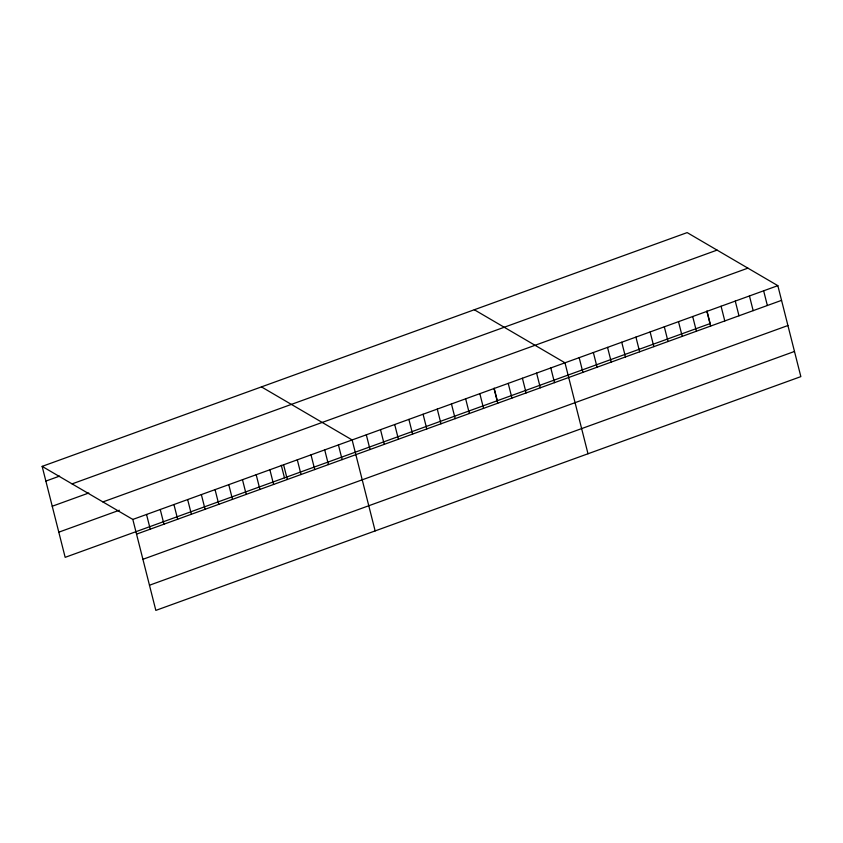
<?xml version="1.0" encoding="UTF-8"?>
<svg xmlns="http://www.w3.org/2000/svg" width="843" height="843" viewBox="0 0 843 843"><rect width="100%" height="100%" fill="white"/><g stroke="black" fill="none" stroke-linecap="round" stroke-linejoin="round"><path stroke-width="1.26" d="M42.15 466.379L687.161 232.605L777.836 285.661L800.85 376.621L155.839 610.395L132.825 519.436L42.15 466.379L65.164 557.339L710.175 323.564L706.992 310.983M45.87 481.079L59.579 476.105M72.077 483.882L717.077 250.108M52.234 506.243L88.789 492.997M102.899 501.922L747.91 268.148M58.799 532.175L119.337 510.236M132.825 519.436L777.836 285.661M136.545 534.135L781.556 300.361M142.91 559.299L787.92 325.524M149.474 585.232L794.485 351.457M474.303 309.75L564.979 362.806L588.003 453.766M261.456 386.895L352.132 439.951L375.146 530.911M763.642 290.803L767.362 305.503M749.448 295.946L753.168 310.646M735.265 301.088L738.984 315.788M721.071 306.23L724.79 320.93M706.887 311.373L710.607 326.083M692.693 316.515L696.413 331.225M678.499 321.657L682.219 336.368M664.316 326.81L668.035 341.51M650.122 331.952L653.841 346.652M635.928 337.095L639.647 351.794M621.744 342.237L625.464 356.937M607.55 347.379L611.27 362.079M593.356 352.522L597.076 367.221M579.173 357.664L582.892 372.364M550.795 367.948L554.515 382.648M536.601 373.091L540.321 387.791M522.407 378.233L526.127 392.933M508.224 383.375L511.943 398.075M494.135 388.128L497.317 400.71M494.03 388.518L497.749 403.228M479.836 393.66L483.555 408.37M465.652 398.813L469.372 413.513M451.458 403.955L455.178 418.655M437.275 409.097L440.994 423.797M423.081 414.24L426.8 428.939M408.887 419.382L412.606 434.082M394.703 424.524L398.423 439.224M380.509 429.667L384.229 444.366M366.315 434.809L370.035 449.509M338.422 444.914L342.142 459.625M324.713 449.888L328.433 464.588M311.014 454.851L314.734 469.562M297.305 459.825L301.025 474.525M283.596 464.788L287.315 479.488M281.288 465.273L284.47 477.855M269.886 469.762L273.606 484.462M256.188 474.725L259.907 489.425M242.478 479.699L246.198 494.398M228.769 484.662L232.489 499.362M215.06 489.625L218.78 504.335M201.361 494.599L205.081 509.298M187.652 499.562L191.372 514.262M173.943 504.536L177.662 519.235M160.244 509.499L163.963 524.198M146.534 514.472L150.254 529.172"/></g></svg>
